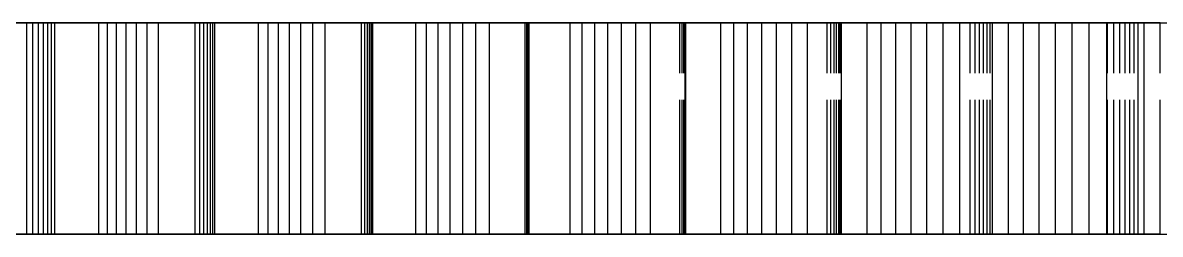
# Model space of a CAD drawing. Header units: millimetres. Extents: x -25 to 154, y -46 to 51.
# Drawn here: x 2.54 to 13.27, y 47.99 to 49.99 of the extents above; entities that cross this region are included whole.
import ezdxf

# ---------------------------------------------------------------- set-up
doc = ezdxf.new("R2010")
doc.units = ezdxf.units.MM
doc.linetypes.add('DASHED', pattern=[1.524, 1.27, -0.254])
doc.layers.add('HIDDEN', color=8, linetype='DASHED')
doc.layers.add('VISIBLE', color=7, linetype='CONTINUOUS')

msp = doc.modelspace()

# ---------------------------------------------------------------- linework, layer by layer
at = {"layer": 'HIDDEN'}
for points in [[(2.22738, 49.99183), (2.57708, 49.99183)], [(2.57708, 49.99183), (2.63393, 49.99183)], [(2.57708, 47.99183), (2.57708, 49.99183)], [(2.63393, 49.99183), (2.68592, 49.99183)], [(2.63393, 47.99183), (2.63393, 49.99183)], [(2.68592, 49.99183), (2.73288, 49.99183)], [(2.68592, 47.99183), (2.68592, 49.99183)], [(2.73288, 49.99183), (2.77455, 49.99183)], [(2.73288, 47.99183), (2.73288, 49.99183)], [(2.77455, 49.99183), (2.81066, 49.99183)], [(2.77455, 47.99183), (2.77455, 49.99183)], [(2.81066, 49.99183), (2.8408, 49.99183)], [(2.81066, 47.99183), (2.81066, 49.99183)], [(2.8408, 49.99183), (3.25682, 49.99183)], [(2.8408, 47.99183), (2.8408, 49.99183)], [(3.25682, 49.99183), (3.3368, 49.99183)], [(3.25682, 47.99183), (3.25682, 49.99183)], [(3.3368, 49.99183), (3.42268, 49.99183)], [(3.3368, 47.99183), (3.3368, 49.99183)], [(3.42268, 49.99183), (3.51407, 49.99183)], [(3.42268, 47.99183), (3.42268, 49.99183)], [(3.51407, 49.99183), (3.61066, 49.99183)], [(3.51407, 47.99183), (3.51407, 49.99183)], [(3.61066, 49.99183), (3.71221, 49.99183)], [(3.61066, 47.99183), (3.61066, 49.99183)], [(3.71221, 49.99183), (3.81851, 49.99183)], [(3.71221, 47.99183), (3.71221, 49.99183)], [(3.81851, 49.99183), (4.16508, 49.99183)], [(3.81851, 47.99183), (3.81851, 49.99183)], [(4.16508, 49.99183), (4.20879, 49.99183)], [(4.16508, 47.99183), (4.16508, 49.99183)], [(4.20879, 49.99183), (4.24767, 49.99183)], [(4.20879, 47.99183), (4.20879, 49.99183)], [(4.24767, 49.99183), (4.28155, 49.99183)], [(4.24767, 47.99183), (4.24767, 49.99183)], [(4.28155, 49.99183), (4.31019, 49.99183)], [(4.28155, 47.99183), (4.28155, 49.99183)], [(4.31019, 49.99183), (4.3333, 49.99183)], [(4.31019, 47.99183), (4.31019, 49.99183)], [(4.3333, 49.99183), (4.35051, 49.99183)], [(4.3333, 47.99183), (4.3333, 49.99183)], [(4.35051, 49.99183), (4.76187, 49.99183)], [(4.35051, 47.99183), (4.35051, 49.99183)], [(4.76187, 49.99183), (4.85354, 49.99183)], [(4.76187, 47.99183), (4.76187, 49.99183)], [(4.85354, 49.99183), (4.95104, 49.99183)], [(4.85354, 47.99183), (4.85354, 49.99183)], [(4.95104, 49.99183), (5.05398, 49.99183)], [(4.95104, 47.99183), (4.95104, 49.99183)], [(5.05398, 49.99183), (5.16203, 49.99183)], [(5.05398, 47.99183), (5.05398, 49.99183)], [(5.16203, 49.99183), (5.27497, 49.99183)], [(5.16203, 47.99183), (5.16203, 49.99183)], [(5.27497, 49.99183), (5.39259, 49.99183)], [(5.27497, 47.99183), (5.27497, 49.99183)], [(5.39259, 49.99183), (5.73448, 49.99183)], [(5.39259, 47.99183), (5.39259, 49.99183)], [(5.73448, 49.99183), (5.76485, 49.99183)], [(5.73448, 47.99183), (5.73448, 49.99183)], [(5.76485, 49.99183), (5.79045, 49.99183)], [(5.76485, 47.99183), (5.76485, 49.99183)], [(5.79045, 49.99183), (5.8111, 49.99183)], [(5.79045, 47.99183), (5.79045, 49.99183)], [(5.8111, 49.99183), (5.82657, 49.99183)], [(5.8111, 47.99183), (5.8111, 49.99183)], [(5.82657, 49.99183), (5.8366, 49.99183)], [(5.82657, 47.99183), (5.82657, 49.99183)], [(5.8366, 49.99183), (5.84079, 49.99183)], [(5.8366, 47.99183), (5.8366, 49.99183)], [(5.84079, 49.99183), (6.24564, 49.99183)], [(5.84079, 47.99183), (5.84079, 49.99183)], [(6.24564, 49.99183), (6.34861, 49.99183)], [(6.24564, 47.99183), (6.24564, 49.99183)], [(6.34861, 49.99183), (6.4573, 49.99183)], [(6.34861, 47.99183), (6.34861, 49.99183)], [(6.4573, 49.99183), (6.57131, 49.99183)], [(6.4573, 47.99183), (6.4573, 49.99183)], [(6.57131, 49.99183), (6.69035, 49.99183)], [(6.57131, 47.99183), (6.57131, 49.99183)], [(6.69035, 49.99183), (6.81418, 49.99183)], [(6.69035, 47.99183), (6.69035, 49.99183)], [(6.81418, 49.99183), (6.94258, 49.99183)], [(6.81418, 47.99183), (6.81418, 49.99183)], [(6.94258, 49.99183), (7.27827, 49.99183)], [(6.94258, 47.99183), (6.94258, 49.99183)], [(7.27827, 49.99183), (7.29516, 49.99183)], [(7.27827, 47.99183), (7.27827, 49.99183)], [(7.29516, 49.99183), (7.30736, 49.99183)], [(7.29516, 47.99183), (7.29516, 49.99183)], [(7.30498, 49.99183), (7.70153, 49.99183)], [(7.31382, 49.99183), (7.30498, 49.99183)], [(7.31694, 49.99183), (7.30498, 49.99183)], [(7.30498, 49.99183), (7.31382, 49.99183)], [(7.30498, 47.99183), (7.30498, 49.99183)], [(7.30498, 47.99183), (7.30498, 49.99183)], [(7.30736, 49.99183), (7.31469, 49.99183)], [(7.30736, 47.99183), (7.30736, 49.99183)], [(7.31694, 49.99183), (7.31382, 49.99183)], [(7.31382, 49.99183), (7.31694, 49.99183)], [(7.31382, 47.99183), (7.31382, 49.99183)], [(7.31382, 47.99183), (7.31382, 49.99183)], [(7.31469, 49.99183), (7.31694, 49.99183)], [(7.31469, 47.99183), (7.31469, 49.99183)], [(7.31694, 47.99183), (7.31694, 49.99183)], [(7.70153, 49.99183), (7.81532, 49.99183)], [(7.70153, 47.99183), (7.70153, 49.99183)], [(7.81532, 49.99183), (7.93471, 49.99183)], [(7.81532, 47.99183), (7.81532, 49.99183)], [(7.93471, 49.99183), (8.0593, 49.99183)], [(7.93471, 47.99183), (7.93471, 49.99183)], [(8.0593, 49.99183), (8.18879, 49.99183)], [(8.0593, 47.99183), (8.0593, 49.99183)], [(8.18879, 49.99183), (8.32295, 49.99183)], [(8.18879, 47.99183), (8.18879, 49.99183)], [(8.32295, 49.99183), (8.46156, 49.99183)], [(8.32295, 47.99183), (8.32295, 49.99183)], [(8.46156, 49.99183), (8.78955, 49.99183)], [(8.46156, 47.99183), (8.46156, 49.99183)], [(8.73655, 49.99183), (9.12301, 49.99183)], [(8.75838, 49.99183), (8.73655, 49.99183)], [(8.79289, 49.99183), (8.73655, 49.99183)], [(8.73655, 49.99183), (8.75838, 49.99183)], [(8.73655, 47.99183), (8.73655, 49.99183)], [(8.73655, 47.99183), (8.73655, 49.99183)], [(8.77462, 49.99183), (8.75838, 49.99183)], [(8.75838, 49.99183), (8.77462, 49.99183)], [(8.75838, 47.99183), (8.75838, 49.99183)], [(8.75838, 47.99183), (8.75838, 49.99183)], [(8.78562, 49.99183), (8.77462, 49.99183)], [(8.77462, 49.99183), (8.78562, 49.99183)], [(8.77462, 47.99183), (8.77462, 49.99183)], [(8.77462, 47.99183), (8.77462, 49.99183)], [(8.79164, 49.99183), (8.78562, 49.99183)], [(8.78562, 49.99183), (8.79164, 49.99183)], [(8.78562, 47.99183), (8.78562, 49.99183)], [(8.78562, 47.99183), (8.78562, 49.99183)], [(8.78955, 49.99183), (8.79289, 49.99183)], [(8.78955, 47.99183), (8.78955, 49.99183)], [(8.79289, 49.99183), (8.79164, 49.99183)], [(8.79164, 49.99183), (8.79289, 49.99183)], [(8.79164, 47.99183), (8.79164, 49.99183)], [(8.79164, 47.99183), (8.79164, 49.99183)], [(8.79289, 47.99183), (8.79289, 49.99183)], [(9.12301, 49.99183), (9.24713, 49.99183)], [(9.12301, 47.99183), (9.12301, 49.99183)], [(9.24713, 49.99183), (9.37669, 49.99183)], [(9.24713, 47.99183), (9.24713, 49.99183)], [(9.37669, 49.99183), (9.51129, 49.99183)], [(9.37669, 47.99183), (9.37669, 49.99183)], [(9.51129, 49.99183), (9.65066, 49.99183)], [(9.51129, 47.99183), (9.51129, 49.99183)], [(9.65066, 49.99183), (9.79455, 49.99183)], [(9.65066, 47.99183), (9.65066, 49.99183)], [(9.79455, 49.99183), (9.94276, 49.99183)], [(9.79455, 47.99183), (9.79455, 49.99183)], [(9.94276, 49.99183), (10.26157, 49.99183)], [(9.94276, 47.99183), (9.94276, 49.99183)], [(10.12909, 49.99183), (10.50375, 49.99183)], [(10.16382, 49.99183), (10.12909, 49.99183)], [(10.26157, 49.99183), (10.12909, 49.99183)], [(10.12909, 49.99183), (10.16382, 49.99183)], [(10.12909, 47.99183), (10.12909, 49.99183)], [(10.12909, 47.99183), (10.12909, 49.99183)], [(10.19311, 49.99183), (10.16382, 49.99183)], [(10.16382, 49.99183), (10.19311, 49.99183)], [(10.16382, 47.99183), (10.16382, 49.99183)], [(10.16382, 47.99183), (10.16382, 49.99183)], [(10.2173, 49.99183), (10.19311, 49.99183)], [(10.19311, 49.99183), (10.2173, 49.99183)], [(10.19311, 47.99183), (10.19311, 49.99183)], [(10.19311, 47.99183), (10.19311, 49.99183)], [(10.23665, 49.99183), (10.2173, 49.99183)], [(10.2173, 49.99183), (10.23665, 49.99183)], [(10.2173, 47.99183), (10.2173, 49.99183)], [(10.2173, 47.99183), (10.2173, 49.99183)], [(10.25135, 49.99183), (10.23665, 49.99183)], [(10.23665, 49.99183), (10.25135, 49.99183)], [(10.23665, 47.99183), (10.23665, 49.99183)], [(10.23665, 47.99183), (10.23665, 49.99183)], [(10.26157, 49.99183), (10.25135, 49.99183)], [(10.25135, 49.99183), (10.26157, 49.99183)], [(10.25135, 47.99183), (10.25135, 49.99183)], [(10.25135, 47.99183), (10.25135, 49.99183)], [(10.26157, 47.99183), (10.26157, 49.99183)], [(10.50375, 49.99183), (10.63764, 49.99183)], [(10.50375, 47.99183), (10.50375, 49.99183)], [(10.63764, 49.99183), (10.77678, 49.99183)], [(10.63764, 47.99183), (10.63764, 49.99183)], [(10.77678, 49.99183), (10.92081, 49.99183)], [(10.77678, 47.99183), (10.77678, 49.99183)], [(10.92081, 49.99183), (11.06942, 49.99183)], [(10.92081, 47.99183), (10.92081, 49.99183)], [(11.06942, 49.99183), (11.2224, 49.99183)], [(11.06942, 47.99183), (11.06942, 49.99183)], [(11.2224, 49.99183), (11.37954, 49.99183)], [(11.2224, 47.99183), (11.2224, 49.99183)], [(11.37954, 49.99183), (11.68776, 49.99183)], [(11.37954, 47.99183), (11.37954, 49.99183)], [(11.4764, 49.99183), (11.83758, 49.99183)], [(11.52387, 49.99183), (11.4764, 49.99183)], [(11.68776, 49.99183), (11.4764, 49.99183)], [(11.4764, 49.99183), (11.52387, 49.99183)], [(11.4764, 47.99183), (11.4764, 49.99183)], [(11.4764, 47.99183), (11.4764, 49.99183)], [(11.56608, 49.99183), (11.52387, 49.99183)], [(11.52387, 49.99183), (11.56608, 49.99183)], [(11.52387, 47.99183), (11.52387, 49.99183)], [(11.52387, 47.99183), (11.52387, 49.99183)], [(11.60336, 49.99183), (11.56608, 49.99183)], [(11.56608, 49.99183), (11.60336, 49.99183)], [(11.56608, 47.99183), (11.56608, 49.99183)], [(11.56608, 47.99183), (11.56608, 49.99183)], [(11.63594, 49.99183), (11.60336, 49.99183)], [(11.60336, 49.99183), (11.63594, 49.99183)], [(11.60336, 47.99183), (11.60336, 49.99183)], [(11.60336, 47.99183), (11.60336, 49.99183)], [(11.66403, 49.99183), (11.63594, 49.99183)], [(11.63594, 49.99183), (11.66403, 49.99183)], [(11.63594, 47.99183), (11.63594, 49.99183)], [(11.63594, 47.99183), (11.63594, 49.99183)], [(11.68776, 49.99183), (11.66403, 49.99183)], [(11.66403, 49.99183), (11.68776, 49.99183)], [(11.66403, 47.99183), (11.66403, 49.99183)], [(11.66403, 47.99183), (11.66403, 49.99183)], [(11.68776, 47.99183), (11.68776, 49.99183)], [(11.83758, 49.99183), (11.98064, 49.99183)], [(11.83758, 47.99183), (11.83758, 49.99183)], [(11.98064, 49.99183), (12.12875, 49.99183)], [(11.98064, 47.99183), (11.98064, 49.99183)], [(12.12875, 49.99183), (12.28155, 49.99183)], [(12.12875, 47.99183), (12.12875, 49.99183)], [(12.28155, 49.99183), (12.43875, 49.99183)], [(12.28155, 47.99183), (12.28155, 49.99183)], [(12.43875, 49.99183), (12.60013, 49.99183)], [(12.43875, 47.99183), (12.43875, 49.99183)], [(12.60013, 49.99183), (12.76551, 49.99183)], [(12.60013, 47.99183), (12.60013, 49.99183)], [(12.76551, 49.99183), (13.06176, 49.99183)], [(12.76551, 47.99183), (12.76551, 49.99183)], [(12.77246, 49.99183), (13.11853, 49.99183)], [(12.83245, 49.99183), (12.77246, 49.99183)], [(13.06176, 49.99183), (12.77246, 49.99183)], [(12.77246, 49.99183), (12.83245, 49.99183)], [(12.77246, 47.99183), (12.77246, 49.99183)], [(12.77246, 47.99183), (12.77246, 49.99183)], [(12.88739, 49.99183), (12.83245, 49.99183)], [(12.83245, 49.99183), (12.88739, 49.99183)], [(12.83245, 47.99183), (12.83245, 49.99183)], [(12.83245, 47.99183), (12.83245, 49.99183)], [(12.93759, 49.99183), (12.88739, 49.99183)], [(12.88739, 49.99183), (12.93759, 49.99183)], [(12.88739, 47.99183), (12.88739, 49.99183)], [(12.88739, 47.99183), (12.88739, 49.99183)], [(12.98327, 49.99183), (12.93759, 49.99183)], [(12.93759, 49.99183), (12.98327, 49.99183)], [(12.93759, 47.99183), (12.93759, 49.99183)], [(12.93759, 47.99183), (12.93759, 49.99183)], [(13.02461, 49.99183), (12.98327, 49.99183)], [(12.98327, 49.99183), (13.02461, 49.99183)], [(12.98327, 47.99183), (12.98327, 49.99183)], [(12.98327, 47.99183), (12.98327, 49.99183)], [(13.06176, 49.99183), (13.02461, 49.99183)], [(13.02461, 49.99183), (13.06176, 49.99183)], [(13.02461, 47.99183), (13.02461, 49.99183)], [(13.02461, 47.99183), (13.02461, 49.99183)], [(13.06176, 47.99183), (13.06176, 49.99183)], [(13.11853, 49.99183), (13.27013, 49.99183)], [(13.11853, 47.99183), (13.11853, 49.99183)], [(13.27013, 49.99183), (13.42654, 49.99183)], [(13.27013, 47.99183), (13.27013, 49.99183)], [(2.22738, 47.99183), (2.57708, 47.99183)], [(2.57708, 47.99183), (2.63393, 47.99183)], [(2.63393, 47.99183), (2.68592, 47.99183)], [(2.68592, 47.99183), (2.73288, 47.99183)], [(2.73288, 47.99183), (2.77455, 47.99183)], [(2.77455, 47.99183), (2.81066, 47.99183)], [(2.81066, 47.99183), (2.8408, 47.99183)], [(2.8408, 47.99183), (3.25682, 47.99183)], [(3.25682, 47.99183), (3.3368, 47.99183)], [(3.3368, 47.99183), (3.42268, 47.99183)], [(3.42268, 47.99183), (3.51407, 47.99183)], [(3.51407, 47.99183), (3.61066, 47.99183)], [(3.61066, 47.99183), (3.71221, 47.99183)], [(3.71221, 47.99183), (3.81851, 47.99183)], [(3.81851, 47.99183), (4.16508, 47.99183)], [(4.16508, 47.99183), (4.20879, 47.99183)], [(4.20879, 47.99183), (4.24767, 47.99183)], [(4.24767, 47.99183), (4.28155, 47.99183)], [(4.28155, 47.99183), (4.31019, 47.99183)], [(4.31019, 47.99183), (4.3333, 47.99183)], [(4.3333, 47.99183), (4.35051, 47.99183)], [(4.35051, 47.99183), (4.76187, 47.99183)], [(4.76187, 47.99183), (4.85354, 47.99183)], [(4.85354, 47.99183), (4.95104, 47.99183)], [(4.95104, 47.99183), (5.05398, 47.99183)], [(5.05398, 47.99183), (5.16203, 47.99183)], [(5.16203, 47.99183), (5.27497, 47.99183)], [(5.27497, 47.99183), (5.39259, 47.99183)], [(5.39259, 47.99183), (5.73448, 47.99183)], [(5.73448, 47.99183), (5.76485, 47.99183)], [(5.76485, 47.99183), (5.79045, 47.99183)], [(5.79045, 47.99183), (5.8111, 47.99183)], [(5.8111, 47.99183), (5.82657, 47.99183)], [(5.82657, 47.99183), (5.8366, 47.99183)], [(5.8366, 47.99183), (5.84079, 47.99183)], [(5.84079, 47.99183), (6.24564, 47.99183)], [(6.24564, 47.99183), (6.34861, 47.99183)], [(6.34861, 47.99183), (6.4573, 47.99183)], [(6.4573, 47.99183), (6.57131, 47.99183)], [(6.57131, 47.99183), (6.69035, 47.99183)], [(6.69035, 47.99183), (6.81418, 47.99183)], [(6.81418, 47.99183), (6.94258, 47.99183)], [(6.94258, 47.99183), (7.27827, 47.99183)], [(7.27827, 47.99183), (7.29516, 47.99183)], [(7.29516, 47.99183), (7.30736, 47.99183)], [(7.30498, 47.99183), (7.70153, 47.99183)], [(7.31382, 47.99183), (7.30498, 47.99183)], [(7.31694, 47.99183), (7.30498, 47.99183)], [(7.30498, 47.99183), (7.31382, 47.99183)], [(7.30736, 47.99183), (7.31469, 47.99183)], [(7.31694, 47.99183), (7.31382, 47.99183)], [(7.31382, 47.99183), (7.31694, 47.99183)], [(7.31469, 47.99183), (7.31694, 47.99183)], [(7.70153, 47.99183), (7.81532, 47.99183)], [(7.81532, 47.99183), (7.93471, 47.99183)], [(7.93471, 47.99183), (8.0593, 47.99183)], [(8.0593, 47.99183), (8.18879, 47.99183)], [(8.18879, 47.99183), (8.32295, 47.99183)], [(8.32295, 47.99183), (8.46156, 47.99183)], [(8.46156, 47.99183), (8.78955, 47.99183)], [(8.73655, 47.99183), (9.12301, 47.99183)], [(8.75838, 47.99183), (8.73655, 47.99183)], [(8.79289, 47.99183), (8.73655, 47.99183)], [(8.73655, 47.99183), (8.75838, 47.99183)], [(8.77462, 47.99183), (8.75838, 47.99183)], [(8.75838, 47.99183), (8.77462, 47.99183)], [(8.78562, 47.99183), (8.77462, 47.99183)], [(8.77462, 47.99183), (8.78562, 47.99183)], [(8.79164, 47.99183), (8.78562, 47.99183)], [(8.78562, 47.99183), (8.79164, 47.99183)], [(8.78955, 47.99183), (8.79289, 47.99183)], [(8.79289, 47.99183), (8.79164, 47.99183)], [(8.79164, 47.99183), (8.79289, 47.99183)], [(9.12301, 47.99183), (9.24713, 47.99183)], [(9.24713, 47.99183), (9.37669, 47.99183)], [(9.37669, 47.99183), (9.51129, 47.99183)], [(9.51129, 47.99183), (9.65066, 47.99183)], [(9.65066, 47.99183), (9.79455, 47.99183)], [(9.79455, 47.99183), (9.94276, 47.99183)], [(9.94276, 47.99183), (10.26157, 47.99183)], [(10.12909, 47.99183), (10.50375, 47.99183)], [(10.16382, 47.99183), (10.12909, 47.99183)], [(10.26157, 47.99183), (10.12909, 47.99183)], [(10.12909, 47.99183), (10.16382, 47.99183)], [(10.19311, 47.99183), (10.16382, 47.99183)], [(10.16382, 47.99183), (10.19311, 47.99183)], [(10.2173, 47.99183), (10.19311, 47.99183)], [(10.19311, 47.99183), (10.2173, 47.99183)], [(10.23665, 47.99183), (10.2173, 47.99183)], [(10.2173, 47.99183), (10.23665, 47.99183)], [(10.25135, 47.99183), (10.23665, 47.99183)], [(10.23665, 47.99183), (10.25135, 47.99183)], [(10.26157, 47.99183), (10.25135, 47.99183)], [(10.25135, 47.99183), (10.26157, 47.99183)], [(10.50375, 47.99183), (10.63764, 47.99183)], [(10.63764, 47.99183), (10.77678, 47.99183)], [(10.77678, 47.99183), (10.92081, 47.99183)], [(10.92081, 47.99183), (11.06942, 47.99183)], [(11.06942, 47.99183), (11.2224, 47.99183)], [(11.2224, 47.99183), (11.37954, 47.99183)], [(11.37954, 47.99183), (11.68776, 47.99183)], [(11.4764, 47.99183), (11.83758, 47.99183)], [(11.52387, 47.99183), (11.4764, 47.99183)], [(11.68776, 47.99183), (11.4764, 47.99183)], [(11.4764, 47.99183), (11.52387, 47.99183)], [(11.56608, 47.99183), (11.52387, 47.99183)], [(11.52387, 47.99183), (11.56608, 47.99183)], [(11.60336, 47.99183), (11.56608, 47.99183)], [(11.56608, 47.99183), (11.60336, 47.99183)], [(11.63594, 47.99183), (11.60336, 47.99183)], [(11.60336, 47.99183), (11.63594, 47.99183)], [(11.66403, 47.99183), (11.63594, 47.99183)], [(11.63594, 47.99183), (11.66403, 47.99183)], [(11.68776, 47.99183), (11.66403, 47.99183)], [(11.66403, 47.99183), (11.68776, 47.99183)], [(11.83758, 47.99183), (11.98064, 47.99183)], [(11.98064, 47.99183), (12.12875, 47.99183)], [(12.12875, 47.99183), (12.28155, 47.99183)], [(12.28155, 47.99183), (12.43875, 47.99183)], [(12.43875, 47.99183), (12.60013, 47.99183)], [(12.60013, 47.99183), (12.76551, 47.99183)], [(12.76551, 47.99183), (13.06176, 47.99183)], [(12.77246, 47.99183), (13.11853, 47.99183)], [(12.83245, 47.99183), (12.77246, 47.99183)], [(13.06176, 47.99183), (12.77246, 47.99183)], [(12.77246, 47.99183), (12.83245, 47.99183)], [(12.88739, 47.99183), (12.83245, 47.99183)], [(12.83245, 47.99183), (12.88739, 47.99183)], [(12.93759, 47.99183), (12.88739, 47.99183)], [(12.88739, 47.99183), (12.93759, 47.99183)], [(12.98327, 47.99183), (12.93759, 47.99183)], [(12.93759, 47.99183), (12.98327, 47.99183)], [(13.02461, 47.99183), (12.98327, 47.99183)], [(12.98327, 47.99183), (13.02461, 47.99183)], [(13.06176, 47.99183), (13.02461, 47.99183)], [(13.02461, 47.99183), (13.06176, 47.99183)], [(13.11853, 47.99183), (13.27013, 47.99183)], [(13.27013, 47.99183), (13.42654, 47.99183)]]:
    msp.add_lwpolyline(points, dxfattribs=at)
at = {"layer": 'VISIBLE'}
for points in [[(2.57708, 49.99183), (2.22738, 49.99183)], [(2.63393, 49.99183), (2.57708, 49.99183)], [(2.57708, 47.99183), (2.57708, 49.99183)], [(2.68592, 49.99183), (2.63393, 49.99183)], [(2.63393, 47.99183), (2.63393, 49.99183)], [(2.73288, 49.99183), (2.68592, 49.99183)], [(2.68592, 47.99183), (2.68592, 49.99183)], [(2.77455, 49.99183), (2.73288, 49.99183)], [(2.73288, 47.99183), (2.73288, 49.99183)], [(2.81066, 49.99183), (2.77455, 49.99183)], [(2.77455, 47.99183), (2.77455, 49.99183)], [(2.8408, 49.99183), (2.81066, 49.99183)], [(2.81066, 47.99183), (2.81066, 49.99183)], [(3.25682, 49.99183), (2.8408, 49.99183)], [(2.8408, 47.99183), (2.8408, 49.99183)], [(3.3368, 49.99183), (3.25682, 49.99183)], [(3.25682, 47.99183), (3.25682, 49.99183)], [(3.42268, 49.99183), (3.3368, 49.99183)], [(3.3368, 47.99183), (3.3368, 49.99183)], [(3.51407, 49.99183), (3.42268, 49.99183)], [(3.42268, 47.99183), (3.42268, 49.99183)], [(3.61066, 49.99183), (3.51407, 49.99183)], [(3.51407, 47.99183), (3.51407, 49.99183)], [(3.71221, 49.99183), (3.61066, 49.99183)], [(3.61066, 47.99183), (3.61066, 49.99183)], [(3.81851, 49.99183), (3.71221, 49.99183)], [(3.71221, 47.99183), (3.71221, 49.99183)], [(4.16508, 49.99183), (3.81851, 49.99183)], [(3.81851, 47.99183), (3.81851, 49.99183)], [(4.20879, 49.99183), (4.16508, 49.99183)], [(4.16508, 47.99183), (4.16508, 49.99183)], [(4.24767, 49.99183), (4.20879, 49.99183)], [(4.20879, 47.99183), (4.20879, 49.99183)], [(4.28155, 49.99183), (4.24767, 49.99183)], [(4.24767, 47.99183), (4.24767, 49.99183)], [(4.31019, 49.99183), (4.28155, 49.99183)], [(4.28155, 47.99183), (4.28155, 49.99183)], [(4.3333, 49.99183), (4.31019, 49.99183)], [(4.31019, 47.99183), (4.31019, 49.99183)], [(4.35051, 49.99183), (4.3333, 49.99183)], [(4.3333, 47.99183), (4.3333, 49.99183)], [(4.76187, 49.99183), (4.35051, 49.99183)], [(4.35051, 47.99183), (4.35051, 49.99183)], [(4.85354, 49.99183), (4.76187, 49.99183)], [(4.76187, 47.99183), (4.76187, 49.99183)], [(4.95104, 49.99183), (4.85354, 49.99183)], [(4.85354, 47.99183), (4.85354, 49.99183)], [(5.05398, 49.99183), (4.95104, 49.99183)], [(4.95104, 47.99183), (4.95104, 49.99183)], [(5.16203, 49.99183), (5.05398, 49.99183)], [(5.05398, 47.99183), (5.05398, 49.99183)], [(5.27497, 49.99183), (5.16203, 49.99183)], [(5.16203, 47.99183), (5.16203, 49.99183)], [(5.39259, 49.99183), (5.27497, 49.99183)], [(5.27497, 47.99183), (5.27497, 49.99183)], [(5.73448, 49.99183), (5.39259, 49.99183)], [(5.39259, 47.99183), (5.39259, 49.99183)], [(5.76485, 49.99183), (5.73448, 49.99183)], [(5.73448, 47.99183), (5.73448, 49.99183)], [(5.79045, 49.99183), (5.76485, 49.99183)], [(5.76485, 47.99183), (5.76485, 49.99183)], [(5.8111, 49.99183), (5.79045, 49.99183)], [(5.79045, 47.99183), (5.79045, 49.99183)], [(5.82657, 49.99183), (5.8111, 49.99183)], [(5.8111, 47.99183), (5.8111, 49.99183)], [(5.8366, 49.99183), (5.82657, 49.99183)], [(5.82657, 47.99183), (5.82657, 49.99183)], [(5.84079, 49.99183), (5.8366, 49.99183)], [(5.8366, 47.99183), (5.8366, 49.99183)], [(6.24564, 49.99183), (5.84079, 49.99183)], [(5.84079, 47.99183), (5.84079, 49.99183)], [(6.34861, 49.99183), (6.24564, 49.99183)], [(6.24564, 47.99183), (6.24564, 49.99183)], [(6.4573, 49.99183), (6.34861, 49.99183)], [(6.34861, 47.99183), (6.34861, 49.99183)], [(6.57131, 49.99183), (6.4573, 49.99183)], [(6.4573, 47.99183), (6.4573, 49.99183)], [(6.69035, 49.99183), (6.57131, 49.99183)], [(6.57131, 47.99183), (6.57131, 49.99183)], [(6.81418, 49.99183), (6.69035, 49.99183)], [(6.69035, 47.99183), (6.69035, 49.99183)], [(6.94258, 49.99183), (6.81418, 49.99183)], [(6.81418, 47.99183), (6.81418, 49.99183)], [(7.27827, 49.99183), (6.94258, 49.99183)], [(6.94258, 47.99183), (6.94258, 49.99183)], [(7.29516, 49.99183), (7.27827, 49.99183)], [(7.27827, 47.99183), (7.27827, 49.99183)], [(7.30736, 49.99183), (7.29516, 49.99183)], [(7.29516, 47.99183), (7.29516, 49.99183)], [(7.31469, 49.99183), (7.30736, 49.99183)], [(7.30736, 47.99183), (7.30736, 49.99183)], [(7.31694, 49.99183), (7.31469, 49.99183)], [(7.31469, 47.99183), (7.31469, 49.99183)], [(7.70153, 49.99183), (7.31694, 49.99183)], [(7.31694, 47.99183), (7.31694, 49.99183)], [(7.81532, 49.99183), (7.70153, 49.99183)], [(7.70153, 47.99183), (7.70153, 49.99183)], [(7.93471, 49.99183), (7.81532, 49.99183)], [(7.81532, 47.99183), (7.81532, 49.99183)], [(8.0593, 49.99183), (7.93471, 49.99183)], [(7.93471, 47.99183), (7.93471, 49.99183)], [(8.18879, 49.99183), (8.0593, 49.99183)], [(8.0593, 47.99183), (8.0593, 49.99183)], [(8.32295, 49.99183), (8.18879, 49.99183)], [(8.18879, 47.99183), (8.18879, 49.99183)], [(8.46156, 49.99183), (8.32295, 49.99183)], [(8.32295, 47.99183), (8.32295, 49.99183)], [(8.78955, 49.99183), (8.46156, 49.99183)], [(8.46156, 47.99183), (8.46156, 49.99183)], [(8.79289, 49.99183), (8.78955, 49.99183)], [(8.78955, 47.99183), (8.78955, 49.99183)], [(9.12301, 49.99183), (8.79289, 49.99183)], [(8.79289, 47.99183), (8.79289, 49.99183)], [(9.24713, 49.99183), (9.12301, 49.99183)], [(9.12301, 47.99183), (9.12301, 49.99183)], [(9.37669, 49.99183), (9.24713, 49.99183)], [(9.24713, 47.99183), (9.24713, 49.99183)], [(9.51129, 49.99183), (9.37669, 49.99183)], [(9.37669, 47.99183), (9.37669, 49.99183)], [(9.65066, 49.99183), (9.51129, 49.99183)], [(9.51129, 47.99183), (9.51129, 49.99183)], [(9.79455, 49.99183), (9.65066, 49.99183)], [(9.65066, 47.99183), (9.65066, 49.99183)], [(9.94276, 49.99183), (9.79455, 49.99183)], [(9.79455, 47.99183), (9.79455, 49.99183)], [(10.26157, 49.99183), (9.94276, 49.99183)], [(9.94276, 47.99183), (9.94276, 49.99183)], [(10.50375, 49.99183), (10.26157, 49.99183)], [(10.26157, 47.99183), (10.26157, 49.99183)], [(10.63764, 49.99183), (10.50375, 49.99183)], [(10.50375, 47.99183), (10.50375, 49.99183)], [(10.77678, 49.99183), (10.63764, 49.99183)], [(10.63764, 47.99183), (10.63764, 49.99183)], [(10.92081, 49.99183), (10.77678, 49.99183)], [(10.77678, 47.99183), (10.77678, 49.99183)], [(11.06942, 49.99183), (10.92081, 49.99183)], [(10.92081, 47.99183), (10.92081, 49.99183)], [(11.2224, 49.99183), (11.06942, 49.99183)], [(11.06942, 47.99183), (11.06942, 49.99183)], [(11.37954, 49.99183), (11.2224, 49.99183)], [(11.2224, 47.99183), (11.2224, 49.99183)], [(11.68776, 49.99183), (11.37954, 49.99183)], [(11.37954, 47.99183), (11.37954, 49.99183)], [(11.83758, 49.99183), (11.68776, 49.99183)], [(11.68776, 47.99183), (11.68776, 49.99183)], [(11.98064, 49.99183), (11.83758, 49.99183)], [(11.83758, 47.99183), (11.83758, 49.99183)], [(12.12875, 49.99183), (11.98064, 49.99183)], [(11.98064, 47.99183), (11.98064, 49.99183)], [(12.28155, 49.99183), (12.12875, 49.99183)], [(12.12875, 47.99183), (12.12875, 49.99183)], [(12.43875, 49.99183), (12.28155, 49.99183)], [(12.28155, 47.99183), (12.28155, 49.99183)], [(12.60013, 49.99183), (12.43875, 49.99183)], [(12.43875, 47.99183), (12.43875, 49.99183)], [(12.76551, 49.99183), (12.60013, 49.99183)], [(12.60013, 47.99183), (12.60013, 49.99183)], [(13.06176, 49.99183), (12.76551, 49.99183)], [(12.76551, 47.99183), (12.76551, 49.99183)], [(13.11853, 49.99183), (13.06176, 49.99183)], [(13.06176, 47.99183), (13.06176, 49.99183)], [(13.27013, 49.99183), (13.11853, 49.99183)], [(13.11853, 47.99183), (13.11853, 49.99183)], [(2.57708, 47.99183), (2.22738, 47.99183)], [(2.63393, 47.99183), (2.57708, 47.99183)], [(2.68592, 47.99183), (2.63393, 47.99183)], [(2.73288, 47.99183), (2.68592, 47.99183)], [(2.77455, 47.99183), (2.73288, 47.99183)], [(2.81066, 47.99183), (2.77455, 47.99183)], [(2.8408, 47.99183), (2.81066, 47.99183)], [(3.25682, 47.99183), (2.8408, 47.99183)], [(3.3368, 47.99183), (3.25682, 47.99183)], [(3.42268, 47.99183), (3.3368, 47.99183)], [(3.51407, 47.99183), (3.42268, 47.99183)], [(3.61066, 47.99183), (3.51407, 47.99183)], [(3.71221, 47.99183), (3.61066, 47.99183)], [(3.81851, 47.99183), (3.71221, 47.99183)], [(4.16508, 47.99183), (3.81851, 47.99183)], [(4.20879, 47.99183), (4.16508, 47.99183)], [(4.24767, 47.99183), (4.20879, 47.99183)], [(4.28155, 47.99183), (4.24767, 47.99183)], [(4.31019, 47.99183), (4.28155, 47.99183)], [(4.3333, 47.99183), (4.31019, 47.99183)], [(4.35051, 47.99183), (4.3333, 47.99183)], [(4.76187, 47.99183), (4.35051, 47.99183)], [(4.85354, 47.99183), (4.76187, 47.99183)], [(4.95104, 47.99183), (4.85354, 47.99183)], [(5.05398, 47.99183), (4.95104, 47.99183)], [(5.16203, 47.99183), (5.05398, 47.99183)], [(5.27497, 47.99183), (5.16203, 47.99183)], [(5.39259, 47.99183), (5.27497, 47.99183)], [(5.73448, 47.99183), (5.39259, 47.99183)], [(5.76485, 47.99183), (5.73448, 47.99183)], [(5.79045, 47.99183), (5.76485, 47.99183)], [(5.8111, 47.99183), (5.79045, 47.99183)], [(5.82657, 47.99183), (5.8111, 47.99183)], [(5.8366, 47.99183), (5.82657, 47.99183)], [(5.84079, 47.99183), (5.8366, 47.99183)], [(6.24564, 47.99183), (5.84079, 47.99183)], [(6.34861, 47.99183), (6.24564, 47.99183)], [(6.4573, 47.99183), (6.34861, 47.99183)], [(6.57131, 47.99183), (6.4573, 47.99183)], [(6.69035, 47.99183), (6.57131, 47.99183)], [(6.81418, 47.99183), (6.69035, 47.99183)], [(6.94258, 47.99183), (6.81418, 47.99183)], [(7.27827, 47.99183), (6.94258, 47.99183)], [(7.29516, 47.99183), (7.27827, 47.99183)], [(7.30736, 47.99183), (7.29516, 47.99183)], [(7.31469, 47.99183), (7.30736, 47.99183)], [(7.31694, 47.99183), (7.31469, 47.99183)], [(7.70153, 47.99183), (7.31694, 47.99183)], [(7.81532, 47.99183), (7.70153, 47.99183)], [(7.93471, 47.99183), (7.81532, 47.99183)], [(8.0593, 47.99183), (7.93471, 47.99183)], [(8.18879, 47.99183), (8.0593, 47.99183)], [(8.32295, 47.99183), (8.18879, 47.99183)], [(8.46156, 47.99183), (8.32295, 47.99183)], [(8.78955, 47.99183), (8.46156, 47.99183)], [(8.79289, 47.99183), (8.78955, 47.99183)], [(9.12301, 47.99183), (8.79289, 47.99183)], [(9.24713, 47.99183), (9.12301, 47.99183)], [(9.37669, 47.99183), (9.24713, 47.99183)], [(9.51129, 47.99183), (9.37669, 47.99183)], [(9.65066, 47.99183), (9.51129, 47.99183)], [(9.79455, 47.99183), (9.65066, 47.99183)], [(9.94276, 47.99183), (9.79455, 47.99183)], [(10.26157, 47.99183), (9.94276, 47.99183)], [(10.50375, 47.99183), (10.26157, 47.99183)], [(10.63764, 47.99183), (10.50375, 47.99183)], [(10.77678, 47.99183), (10.63764, 47.99183)], [(10.92081, 47.99183), (10.77678, 47.99183)], [(11.06942, 47.99183), (10.92081, 47.99183)], [(11.2224, 47.99183), (11.06942, 47.99183)], [(11.37954, 47.99183), (11.2224, 47.99183)], [(11.68776, 47.99183), (11.37954, 47.99183)], [(11.83758, 47.99183), (11.68776, 47.99183)], [(11.98064, 47.99183), (11.83758, 47.99183)], [(12.12875, 47.99183), (11.98064, 47.99183)], [(12.28155, 47.99183), (12.12875, 47.99183)], [(12.43875, 47.99183), (12.28155, 47.99183)], [(12.60013, 47.99183), (12.43875, 47.99183)], [(12.76551, 47.99183), (12.60013, 47.99183)], [(13.06176, 47.99183), (12.76551, 47.99183)], [(13.11853, 47.99183), (13.06176, 47.99183)], [(13.27013, 47.99183), (13.11853, 47.99183)]]:
    msp.add_lwpolyline(points, dxfattribs=at)

doc.saveas('drawing.dxf')
